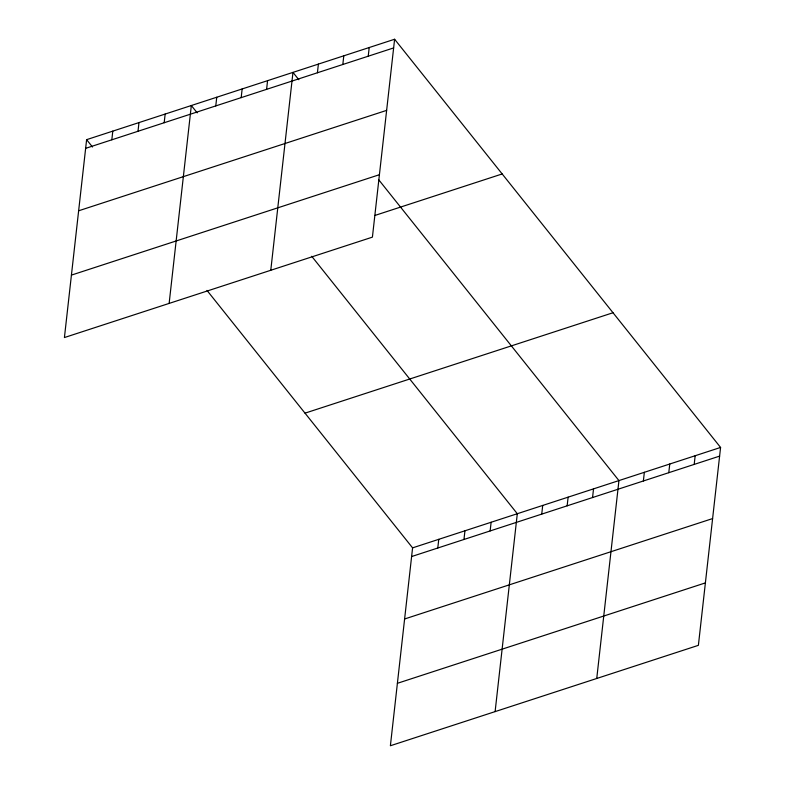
<?xml version="1.0" encoding="UTF-8"?>
<svg xmlns="http://www.w3.org/2000/svg" width="785" height="785" viewBox="0 0 785 785"><rect width="100%" height="100%" fill="white"/><g stroke="black" fill="none" stroke-linecap="round" stroke-linejoin="round"><path stroke-width="1.18" d="M86.615 139.661L64.419 337.55L372.414 237.139L394.61 39.25L86.615 139.661L92.473 146.991M111.823 139.808L112.795 131.124M138.003 131.272L138.974 122.597M164.183 122.735L165.154 114.06M169.138 303.412L191.334 105.524L197.192 112.854M215.777 105.916L216.748 97.242M241.181 97.634L242.153 88.95M266.596 89.353L267.567 80.669M270.776 270.275L292.972 72.387L298.83 79.717M317.415 72.779L318.386 64.105M342.819 64.498L343.791 55.813M368.234 56.216L369.205 47.532M207.005 290.421L412.586 547.861L390.39 745.75L698.385 645.339L720.581 447.45L394.61 39.25M437.785 548.009L438.766 539.324M463.964 539.472L464.946 530.797M490.144 530.935L491.125 522.26M495.109 711.612L517.305 513.724L311.724 256.283M541.738 514.116L542.71 505.442M567.143 505.834L568.124 497.15M592.557 497.553L593.529 488.869M596.747 678.476L618.943 480.587L378.586 179.598M643.376 480.979L644.348 472.305M668.781 472.698L669.762 464.013M694.195 464.416L695.167 455.732M85.644 148.345L393.638 47.924M78.647 210.782L386.632 110.371M71.425 275.113L379.42 174.702M375.132 215.375L502.184 173.956M305.012 413.155L613.006 312.744M412.586 547.861L720.581 447.45M411.615 556.545L719.6 456.124M404.609 618.982L712.603 518.571M397.387 683.313L705.381 582.902"/></g></svg>
